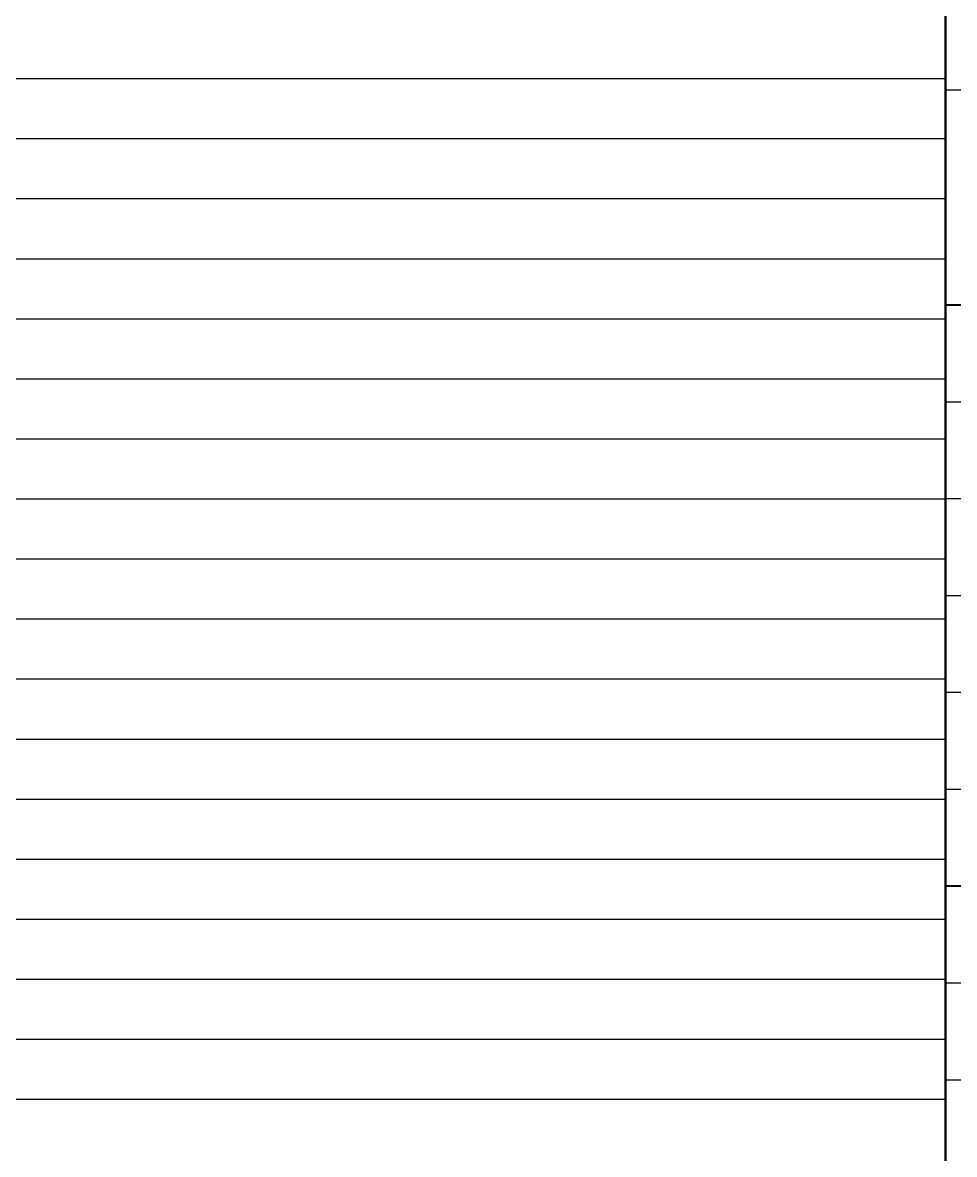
# Model space of a CAD drawing. Extents: x -737978 to 768813, y -372247 to 1140308.
# Drawn here: x -542559 to -530140, y -29276 to -14197 of the extents above; entities that cross this region are included whole.
import ezdxf

# ---------------------------------------------------------------- set-up
doc = ezdxf.new("R2010")
doc.units = 0
doc.header["$LTSCALE"] = 1000
doc.header["$MEASUREMENT"] = 0
doc.layers.get('0').update_dxf_attribs({"linetype": 'CONTINUOUS'})
doc.layers.add('A-ANNO-TABS', color=7, linetype='CONTINUOUS')
doc.layers.add('PUB_TITLE', color=4, linetype='CONTINUOUS')

# ---------------------------------------------------------------- blocks, each defined once
blk = doc.blocks.new('TQ1')
at = {"layer": 'PUB_TITLE'}
for p, q in [((-49855, -399055), (-43855, -399055)), ((-49855, -401955), (-43855, -401955)), ((-49855, -402855), (-43855, -402855)), ((-49855, -403755), (-43855, -403755)), ((-49855, -404655), (-43855, -404655)), ((-49855, -405555), (-43855, -405555)), ((-49855, -407355), (-43855, -407355)), ((-49855, -408255), (-43855, -408255))]:
    blk.add_line(p, q, dxfattribs=at)
at = {"layer": 'PUB_TITLE', "const_width": 20}
for points in [[(-49855, -378414), (-49855, -418455)], [(-49855, -401055), (-43855, -401055)], [(-49855, -406455), (-43855, -406455)]]:
    blk.add_lwpolyline(points, dxfattribs=at)

msp = doc.modelspace()

# ---------------------------------------------------------------- linework, layer by layer
at = {"layer": 'A-ANNO-TABS', "color": 8}
for points in [[(-602257.6, -14942), (-530258.7, -14942)], [(-602257.6, -15742), (-530258.7, -15742)], [(-602257.6, -16542), (-530258.7, -16542)], [(-602257.6, -17342), (-530258.7, -17342)], [(-602257.6, -18142), (-530258.7, -18142)], [(-602257.6, -18942), (-530258.7, -18942)], [(-602257.6, -19742), (-530258.7, -19742)], [(-602257.6, -20542), (-530258.7, -20542)], [(-602257.6, -21342), (-530258.7, -21342)], [(-602257.6, -22142), (-530258.7, -22142)], [(-602257.6, -22942), (-530258.7, -22942)], [(-602257.6, -23742), (-530258.7, -23742)], [(-602257.6, -24542), (-530258.7, -24542)], [(-602257.6, -25342), (-530258.7, -25342)], [(-602257.6, -26142), (-530258.7, -26142)], [(-602257.6, -26942), (-530258.7, -26942)], [(-602257.6, -27742), (-530258.7, -27742)], [(-602257.6, -28542), (-530258.7, -28542)]]:
    msp.add_lwpolyline(points, dxfattribs=at)

# ---------------------------------------------------------------- block references
at = {"xscale": 1.433507481003284, "yscale": 1.433507481003284, "zscale": 1.433507481003284}
msp.add_blockref('TQ1', (-458791.5, 556956.1), dxfattribs=at)

doc.saveas('drawing.dxf')
